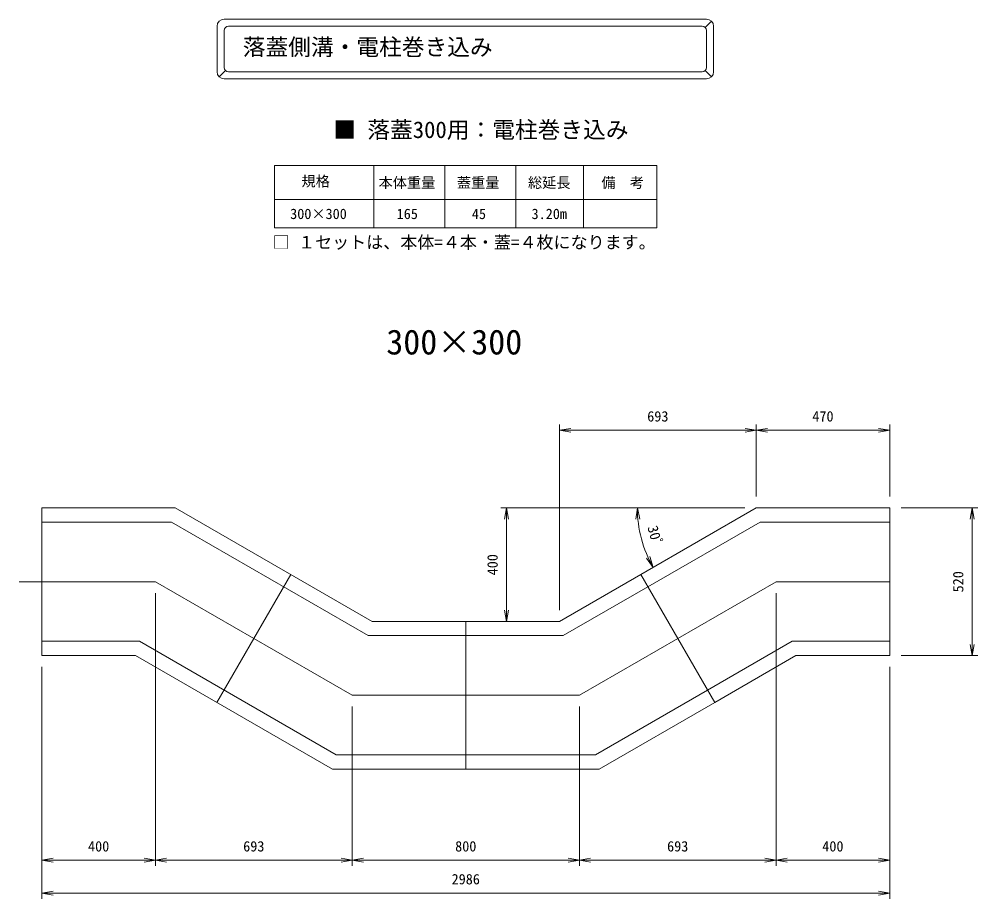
# Model space of a CAD drawing. Units: millimetres on the paper. Extents: x 143 to 576, y 45 to 323.
# Drawn here: x 407.1 to 575.9, y 93.4 to 248.4 of the extents above; entities that cross this region are included whole.
import ezdxf
from ezdxf.enums import TextEntityAlignment as Align

# ---------------------------------------------------------------- set-up
doc = ezdxf.new("R2010")
doc.units = ezdxf.units.MM
doc.layers.add('0_2', color=4, linetype='Continuous', lineweight=18)
doc.styles.add('ＭＳ ゴシック-5.0-0.0', font='')
doc.styles.get('ＭＳ ゴシック-5.0-0.0').set_extended_font_data('ＭＳ ゴシック-5.0-0.0')

msp = doc.modelspace()

# ---------------------------------------------------------------- linework, layer by layer
at = {"layer": '0_2'}
for p, q in [((443.188, 248.358), (528.137, 248.358)), ((441.938, 239.108), (441.938, 247.108)), ((443.938, 247.108), (527.387, 247.108)), ((527.918, 246.888), (529.021, 247.991)), ((529.387, 247.108), (529.387, 239.108)), ((443.188, 239.858), (443.188, 246.358)), ((528.137, 239.858), (528.137, 246.358)), ((443.408, 239.327), (442.304, 238.224)), ((443.938, 239.108), (527.387, 239.108)), ((527.918, 239.327), (529.021, 238.224)), ((443.188, 237.858), (528.137, 237.858)), ((469.563, 222.593), (469.563, 211.593)), ((482.063, 222.593), (482.063, 211.593)), ((494.563, 222.593), (494.563, 211.593)), ((506.448, 222.593), (506.448, 211.593)), ((452.063, 216.593), (519.383, 216.593)), ((502.24, 144.25), (502.24, 176.922)), ((502.24, 175.922), (504.21, 176.269)), ((502.24, 175.922), (504.21, 175.575)), ((502.24, 175.922), (536.89, 175.922)), ((536.89, 175.922), (534.921, 176.269)), ((536.89, 175.922), (534.921, 175.575)), ((536.89, 164.25), (536.89, 176.922)), ((536.89, 175.922), (538.86, 176.269)), ((536.89, 175.922), (538.86, 175.575)), ((536.89, 175.922), (560.39, 175.922)), ((560.39, 175.922), (558.421, 176.269)), ((560.39, 175.922), (558.421, 175.575)), ((560.39, 164.25), (560.39, 176.922)), ((411.09, 162.25), (411.09, 159.75)), ((491.91, 162.25), (534.89, 162.25)), ((492.91, 162.25), (492.563, 160.28)), ((492.91, 162.25), (493.258, 160.28)), ((492.91, 162.25), (492.91, 142.25)), ((515.954, 162.25), (515.7, 160.266)), ((515.954, 162.25), (516.393, 160.299)), ((562.39, 162.25), (575.911, 162.25)), ((574.911, 162.25), (574.564, 160.28)), ((574.911, 162.25), (575.258, 160.28)), ((574.911, 162.25), (574.911, 136.25)), ((411.09, 159.75), (433.921, 159.75)), ((433.921, 159.75), (468.571, 139.75)), ((537.56, 159.75), (517.812, 148.351)), ((560.39, 159.75), (537.56, 159.75)), ((518.758, 151.784), (518.163, 153.693)), ((518.758, 151.784), (517.546, 153.375)), ((407.09, 149.25), (431.09, 149.25)), ((431.09, 149.25), (465.74, 129.25)), ((540.39, 149.25), (505.74, 129.25)), ((540.39, 149.25), (560.39, 149.25)), ((431.09, 99.175), (431.09, 147.25)), ((517.812, 148.351), (502.91, 139.75)), ((540.39, 99.175), (540.39, 147.25)), ((492.91, 142.25), (492.563, 144.219)), ((492.91, 142.25), (493.258, 144.219)), ((411.09, 138.75), (428.26, 138.75)), ((428.26, 138.75), (462.91, 118.75)), ((468.571, 139.75), (485.74, 139.75)), ((502.91, 139.75), (485.74, 139.75)), ((543.221, 138.75), (528.319, 130.148)), ((560.39, 138.75), (543.221, 138.75)), ((574.911, 136.25), (574.564, 138.219)), ((574.911, 136.25), (575.258, 138.219)), ((562.39, 136.25), (575.911, 136.25)), ((411.09, 93.384), (411.09, 134.25)), ((560.39, 93.384), (560.39, 134.25)), ((528.319, 130.148), (508.571, 118.75)), ((465.74, 129.25), (485.74, 129.25)), ((505.74, 129.25), (485.74, 129.25)), ((465.74, 99.175), (465.74, 127.25)), ((505.74, 99.175), (505.74, 127.25)), ((462.91, 118.75), (485.74, 118.75)), ((508.571, 118.75), (485.74, 118.75)), ((411.09, 100.175), (413.06, 100.523)), ((411.09, 100.175), (413.06, 99.828)), ((411.09, 100.175), (431.09, 100.175)), ((431.09, 100.175), (429.121, 100.523)), ((431.09, 100.175), (429.121, 99.828)), ((431.09, 100.175), (433.06, 100.523)), ((431.09, 100.175), (433.06, 99.828)), ((431.09, 100.175), (465.74, 100.175)), ((465.74, 100.175), (463.771, 100.523)), ((465.74, 100.175), (463.771, 99.828)), ((465.74, 100.175), (467.71, 100.523)), ((465.74, 100.175), (467.71, 99.828)), ((465.74, 100.175), (505.74, 100.175)), ((505.74, 100.175), (503.771, 100.523)), ((505.74, 100.175), (503.771, 99.828)), ((505.74, 100.175), (507.71, 100.523)), ((505.74, 100.175), (507.71, 99.828)), ((505.74, 100.175), (540.39, 100.175)), ((540.39, 100.175), (538.421, 100.523)), ((540.39, 100.175), (538.421, 99.828)), ((540.39, 100.175), (542.36, 100.523)), ((540.39, 100.175), (542.36, 99.828)), ((540.39, 100.175), (560.39, 100.175)), ((560.39, 100.175), (558.421, 100.523)), ((560.39, 100.175), (558.421, 99.828)), ((411.09, 94.384), (413.06, 94.732)), ((560.39, 94.384), (558.421, 94.732)), ((411.09, 94.384), (413.06, 94.037)), ((411.09, 94.384), (560.39, 94.384)), ((560.39, 94.384), (558.421, 94.037))]:
    msp.add_line(p, q, dxfattribs=at)
at = {"layer": '0_2', "color": 2}
for p, q in [((452.063, 222.593), (519.383, 222.593)), ((452.063, 222.593), (452.063, 211.593)), ((469.563, 211.593), (469.563, 222.593)), ((519.383, 222.593), (519.383, 211.593)), ((452.063, 211.593), (519.383, 211.593)), ((411.09, 162.25), (434.59, 162.25)), ((434.59, 162.25), (469.24, 142.25)), ((536.89, 162.25), (516.562, 150.516)), ((560.39, 162.25), (536.89, 162.25)), ((560.39, 162.25), (560.39, 136.25)), ((411.09, 159.75), (411.09, 138.75)), ((454.919, 150.516), (441.912, 127.983)), ((516.562, 150.516), (502.24, 142.25)), ((516.562, 150.516), (529.569, 127.983)), ((469.24, 142.25), (485.74, 142.25)), ((502.24, 142.25), (485.74, 142.25)), ((485.74, 142.25), (485.74, 116.25)), ((411.09, 138.75), (411.09, 136.25)), ((411.09, 136.25), (427.59, 136.25)), ((427.59, 136.25), (462.24, 116.25)), ((543.89, 136.25), (529.569, 127.983)), ((560.39, 136.25), (543.89, 136.25)), ((529.569, 127.983), (509.24, 116.25)), ((462.24, 116.25), (485.74, 116.25)), ((509.24, 116.25), (485.74, 116.25))]:
    msp.add_line(p, q, dxfattribs=at)
at = {"layer": '0_2'}
for centre, radius, start, end in [((443.188, 247.108), 1.25, 90, 180), ((528.137, 247.108), 1.25, 0, 90), ((443.938, 246.358), 0.75, 90, 180), ((527.387, 246.358), 0.75, 0, 90), ((443.938, 239.858), 0.75, 180, 270), ((527.387, 239.858), 0.75, 270, 0), ((443.188, 239.108), 1.25, 180, 270), ((528.137, 239.108), 1.25, 270, 0), ((536.89, 162.25), 20.936, 180, 209.99357)]:
    msp.add_arc(centre, radius, start, end, dxfattribs=at)

# ---------------------------------------------------------------- texts
at = {"layer": '0_2', "color": 7, "style": 'ＭＳ ゴシック-5.0-0.0'}
for s, height, p in [('落蓋側溝・電柱巻き込み', 2.933, (446.469, 241.109)), ('■ 落蓋300用：電柱巻き込み', 2.933, (462.408, 226.534)), ('規格', 1.833, (456.814, 218.344)), ('本体重量', 1.833, (470.376, 218.094)), ('蓋重量', 1.833, (484.17, 218.094)), ('総延長', 1.833, (496.685, 218.094)), ('備\u3000考', 1.833, (509.62, 218.094)), ('300×300', 1.833, (454.814, 212.594)), ('165', 1.833, (473.566, 212.594)), ('45', 1.833, (486.815, 212.594)), ('3.20m', 1.833, (497.324, 212.594)), ('□ １セットは、本体=４本・蓋=４枚になります。', 2.199, (451.711, 207.298)), ('693', 1.833, (517.69, 176.922)), ('470', 1.833, (546.765, 176.922)), ('400', 1.833, (419.215, 101.175)), ('693', 1.833, (446.54, 101.175)), ('800', 1.833, (483.865, 101.175)), ('693', 1.833, (521.19, 101.175)), ('400', 1.833, (548.515, 101.175)), ('2986', 1.833, (483.24, 95.384))]:
    msp.add_text(s, height=height, dxfattribs=at).set_placement(p, align=Align.BOTTOM_LEFT)
at = {"layer": '0_2', "style": 'ＭＳ ゴシック-5.0-0.0'}
msp.add_text('300×300', height=4.399, dxfattribs=at).set_placement((471.742, 187.967), align=Align.BOTTOM_LEFT)
at = {"layer": '0_2', "color": 7, "style": 'ＭＳ ゴシック-5.0-0.0'}
for s, rotation, p in [('30ﾟ', 285.563, (517.182, 158.707)), ('400', 90, (491.91, 150.375)), ('520', 90, (573.911, 147.375))]:
    msp.add_text(s, height=1.833, rotation=rotation, dxfattribs=at).set_placement(p, align=Align.BOTTOM_LEFT)

doc.saveas('drawing.dxf')
